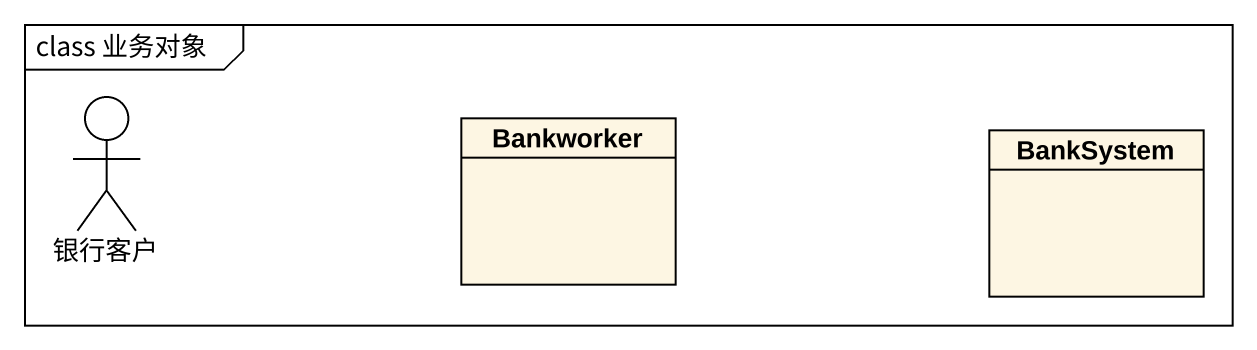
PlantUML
@startuml
mainframe class 业务对象
allowmixing
hide circle
hide empty members
actor 银行客户
class Bankworker
class BankSystem
@enduml
